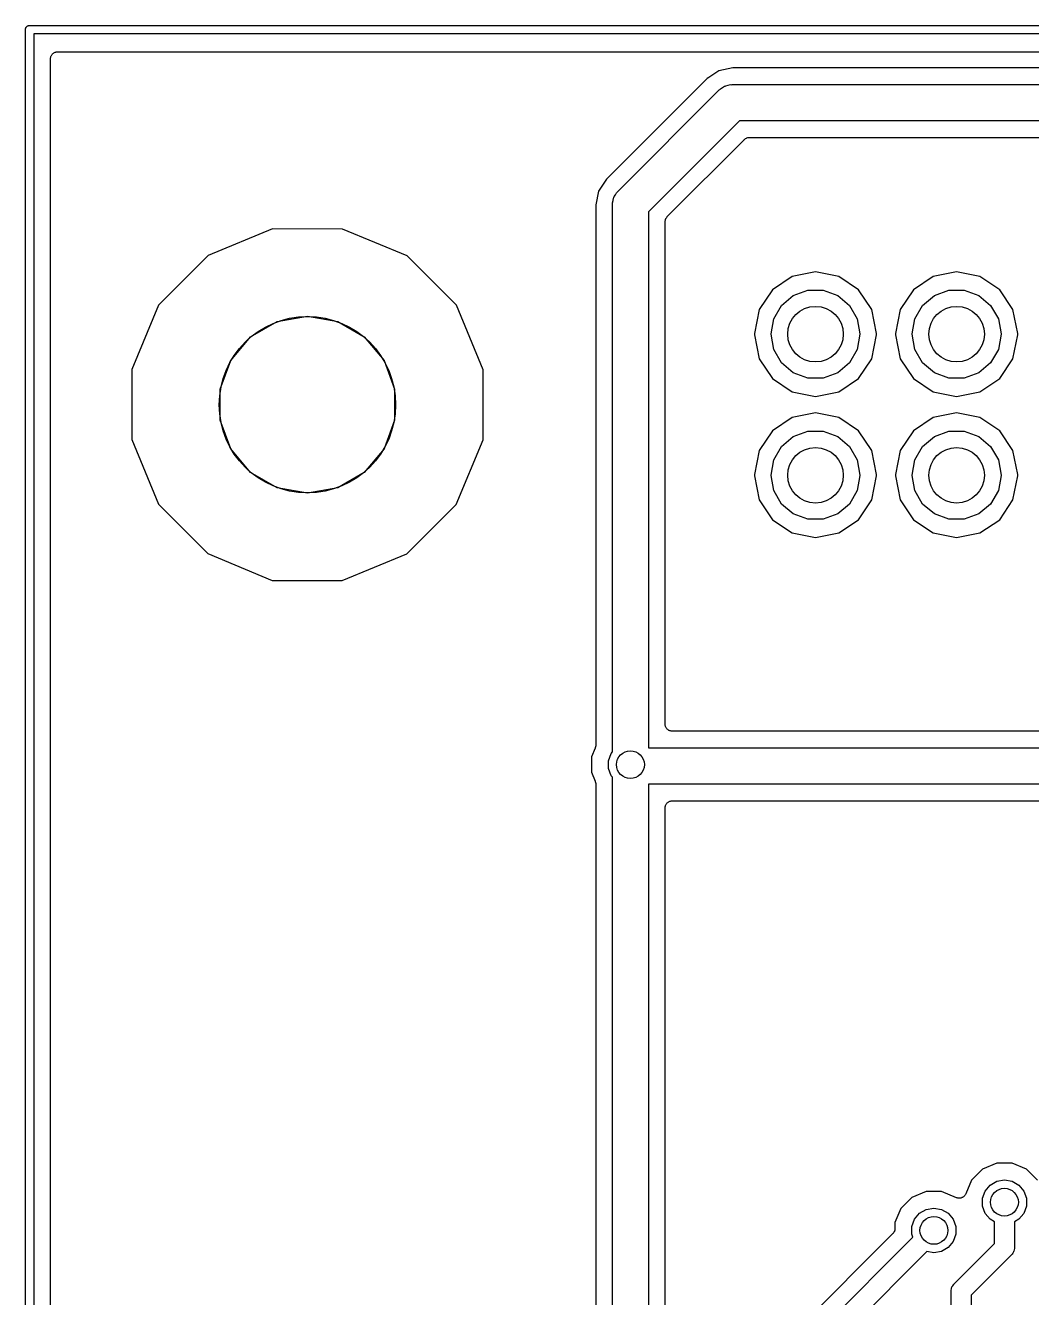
# Model space of a CAD drawing. Extents: x 25 to 125, y -125 to -25.
# Drawn here: x 24.93 to 43.03, y -47.82 to -24.93 of the extents above; entities that cross this region are included whole.
import ezdxf

# ---------------------------------------------------------------- set-up
doc = ezdxf.new("R2010")
doc.units = 0
doc.header["$MEASUREMENT"] = 0
doc.layers.add('BLACK', color=7, linetype='CONTINUOUS')

msp = doc.modelspace()

# ---------------------------------------------------------------- linework, layer by layer
at = {"layer": 'Black'}
for p, q in [((24.9393, -24.9575), (24.9425, -24.9518)), ((24.9425, -24.9518), (24.9476, -24.9476)), ((24.9476, -24.9476), (24.9518, -24.9425)), ((24.9518, -24.9425), (24.9575, -24.9393)), ((24.9575, -24.9393), (24.9625, -24.935)), ((24.9625, -24.935), (24.9687, -24.9328)), ((24.9687, -24.9328), (24.9743, -24.9295)), ((24.9743, -24.9295), (24.9808, -24.9284)), ((24.9808, -24.9284), (24.987, -24.9261)), ((24.987, -24.9261), (24.9935, -24.9261)), ((24.9935, -24.9261), (25, -24.925)), ((25, -24.925), (125, -24.925)), ((24.925, -25), (24.9261, -24.9935)), ((24.925, -125), (24.925, -25)), ((24.9261, -24.987), (24.9284, -24.9808)), ((24.9261, -24.9935), (24.9261, -24.987)), ((24.9284, -24.9808), (24.9295, -24.9743)), ((24.9295, -24.9743), (24.9328, -24.9687)), ((24.9328, -24.9687), (24.935, -24.9625)), ((24.935, -24.9625), (24.9393, -24.9575)), ((25.075, -25.075), (25.075, -124.925)), ((124.925, -25.075), (25.075, -25.075)), ((25.4489, -25.4132), (25.4586, -25.4077)), ((25.4586, -25.4077), (25.4695, -25.4057)), ((25.4695, -25.4057), (25.4799, -25.4019)), ((25.4799, -25.4019), (25.4911, -25.4019)), ((25.4911, -25.4019), (25.502, -25.4)), ((25.502, -25.4), (53.461, -25.4)), ((25.375, -25.527), (25.3769, -25.5161)), ((25.375, -32.4014), (25.375, -25.527)), ((25.3769, -25.5049), (25.3807, -25.4945)), ((25.3769, -25.5161), (25.3769, -25.5049)), ((25.3807, -25.4945), (25.3827, -25.4836)), ((25.3827, -25.4836), (25.3882, -25.4739)), ((25.3882, -25.4739), (25.392, -25.4635)), ((25.392, -25.4635), (25.3992, -25.455)), ((25.3992, -25.455), (25.4047, -25.4454)), ((25.4047, -25.4454), (25.4132, -25.4382)), ((25.4132, -25.4382), (25.4204, -25.4297)), ((25.4204, -25.4297), (25.43, -25.4242)), ((25.43, -25.4242), (25.4385, -25.417)), ((25.4385, -25.417), (25.4489, -25.4132)), ((37.2251, -25.8592), (37.192, -25.8813)), ((37.4046, -25.7393), (37.2251, -25.8592)), ((37.6553, -25.6894), (37.4046, -25.7393)), ((53.3754, -25.6894), (37.6553, -25.6894)), ((37.192, -25.8813), (35.3809, -27.6924)), ((35.5842, -27.9134), (37.413, -26.0846)), ((37.413, -26.0846), (37.4247, -26.0764)), ((37.4247, -26.0764), (37.4339, -26.0654)), ((37.4339, -26.0654), (37.4707, -26.0442)), ((37.4707, -26.0442), (37.5054, -26.0198)), ((37.5054, -26.0198), (37.5193, -26.0161)), ((37.5193, -26.0161), (37.5316, -26.009)), ((37.5316, -26.009), (37.5735, -26.0016)), ((37.5735, -26.0016), (37.6145, -25.9906)), ((37.6145, -25.9906), (37.6287, -25.9919)), ((37.6287, -25.9919), (37.6428, -25.9894)), ((37.6428, -25.9894), (53.4931, -25.9894)), ((37.7774, -26.6394), (36.139, -28.2778)), ((53.4931, -26.6394), (37.7774, -26.6394)), ((36.4762, -28.3649), (37.8645, -26.9766)), ((37.8645, -26.9766), (37.8691, -26.9734)), ((37.8691, -26.9734), (37.8727, -26.9691)), ((37.8727, -26.9691), (37.887, -26.9608)), ((37.887, -26.9608), (37.9006, -26.9513)), ((37.9006, -26.9513), (37.906, -26.9499)), ((37.906, -26.9499), (37.9109, -26.9471)), ((37.9109, -26.9471), (37.9272, -26.9442)), ((37.9272, -26.9442), (37.9432, -26.9399)), ((37.9432, -26.9399), (37.9488, -26.9404)), ((37.9488, -26.9404), (37.9543, -26.9394)), ((37.9543, -26.9394), (53.3755, -26.9394)), ((35.3809, -27.6924), (35.2389, -27.905)), ((35.2389, -27.905), (35.189, -28.1557)), ((35.565, -27.9343), (35.576, -27.9251)), ((35.576, -27.9251), (35.5842, -27.9134)), ((35.189, -28.1557), (35.189, -37.8815)), ((35.489, -28.1432), (35.4915, -28.1291)), ((35.489, -37.9991), (35.489, -28.1432)), ((35.4902, -28.1149), (35.5012, -28.0739)), ((35.4915, -28.1291), (35.4902, -28.1149)), ((35.5012, -28.0739), (35.5086, -28.032)), ((35.5086, -28.032), (35.5157, -28.0197)), ((35.5157, -28.0197), (35.5194, -28.0058)), ((35.5194, -28.0058), (35.5438, -27.9711)), ((35.5438, -27.9711), (35.565, -27.9343)), ((36.139, -28.2778), (36.139, -37.9274)), ((36.4604, -28.3874), (36.4687, -28.3731)), ((36.4687, -28.3731), (36.473, -28.3695)), ((36.473, -28.3695), (36.4762, -28.3649)), ((29.3737, -28.5872), (28.211, -29.0676)), ((30.6318, -28.5882), (29.3737, -28.5872)), ((31.7936, -29.0707), (30.6318, -28.5882)), ((36.439, -28.4547), (36.44, -28.4492)), ((36.439, -30.456), (36.439, -28.4547)), ((36.4395, -28.4436), (36.4438, -28.4276)), ((36.44, -28.4492), (36.4395, -28.4436)), ((36.4438, -28.4276), (36.4467, -28.4113)), ((36.4467, -28.4113), (36.4495, -28.4064)), ((36.4495, -28.4064), (36.4509, -28.401)), ((36.4509, -28.401), (36.4604, -28.3874)), ((28.211, -29.0676), (27.3207, -29.9564)), ((32.6824, -29.961), (31.7936, -29.0707)), ((38.724, -29.442), (38.3679, -29.6799)), ((39.144, -29.3584), (38.724, -29.442)), ((39.564, -29.442), (39.144, -29.3584)), ((39.9201, -29.6799), (39.564, -29.442)), ((41.264, -29.442), (40.9079, -29.6799)), ((41.684, -29.3584), (41.264, -29.442)), ((42.104, -29.442), (41.684, -29.3584)), ((42.4601, -29.6799), (42.104, -29.442)), ((38.3679, -29.6799), (38.13, -30.036)), ((38.744, -29.7841), (39.0051, -29.6891)), ((39.0051, -29.6891), (39.2829, -29.6891)), ((39.2829, -29.6891), (39.544, -29.7841)), ((40.158, -30.036), (39.9201, -29.6799)), ((40.9079, -29.6799), (40.67, -30.036)), ((41.284, -29.7841), (41.5451, -29.6891)), ((41.5451, -29.6891), (41.8229, -29.6891)), ((41.8229, -29.6891), (42.084, -29.7841)), ((42.698, -30.036), (42.4601, -29.6799)), ((27.3207, -29.9564), (26.8382, -31.1182)), ((33.1628, -31.1237), (32.6824, -29.961)), ((38.3922, -30.2033), (38.5312, -29.9627)), ((38.5312, -29.9627), (38.744, -29.7841)), ((39.544, -29.7841), (39.7568, -29.9627)), ((39.7568, -29.9627), (39.8958, -30.2033)), ((40.9322, -30.2033), (41.0712, -29.9627)), ((41.0712, -29.9627), (41.284, -29.7841)), ((42.084, -29.7841), (42.2968, -29.9627)), ((42.2968, -29.9627), (42.4358, -30.2033)), ((29.455, -30.2525), (30, -30.1564)), ((30, -30.1564), (30.545, -30.2525)), ((38.13, -30.036), (38.044, -30.4685)), ((38.344, -30.4769), (38.3922, -30.2033)), ((39.8958, -30.2033), (39.944, -30.4769)), ((40.244, -30.4685), (40.158, -30.036)), ((40.67, -30.036), (40.584, -30.4685)), ((40.884, -30.4769), (40.9322, -30.2033)), ((42.4358, -30.2033), (42.484, -30.4769)), ((42.784, -30.4685), (42.698, -30.036)), ((28.9757, -30.5293), (29.455, -30.2525)), ((30.545, -30.2525), (31.0243, -30.5293)), ((28.6199, -30.9532), (28.9757, -30.5293)), ((31.0243, -30.5293), (31.3801, -30.9532)), ((36.439, -32.996), (36.439, -30.456)), ((38.044, -30.4685), (38.044, -30.4915)), ((38.044, -30.4915), (38.13, -30.924)), ((38.344, -30.4831), (38.344, -30.4769)), ((38.3922, -30.7567), (38.344, -30.4831)), ((39.944, -30.4831), (39.8958, -30.7567)), ((39.944, -30.4769), (39.944, -30.4831)), ((40.158, -30.924), (40.244, -30.4915)), ((40.244, -30.4915), (40.244, -30.4685)), ((40.584, -30.4685), (40.584, -30.4915)), ((40.584, -30.4915), (40.67, -30.924)), ((40.884, -30.4831), (40.884, -30.4769)), ((40.9322, -30.7567), (40.884, -30.4831)), ((42.484, -30.4831), (42.4358, -30.7567)), ((42.484, -30.4769), (42.484, -30.4831)), ((42.698, -30.924), (42.784, -30.4915)), ((42.784, -30.4915), (42.784, -30.4685)), ((38.5312, -30.9973), (38.3922, -30.7567)), ((39.8958, -30.7567), (39.7568, -30.9973)), ((41.0712, -30.9973), (40.9322, -30.7567)), ((42.4358, -30.7567), (42.2968, -30.9973)), ((26.8382, -31.1182), (26.8372, -32.3763)), ((28.4306, -31.4733), (28.6199, -30.9532)), ((31.3801, -30.9532), (31.5694, -31.4733)), ((33.1617, -32.3818), (33.1628, -31.1237)), ((38.13, -30.924), (38.3679, -31.2801)), ((38.744, -31.1759), (38.5312, -30.9973)), ((39.7568, -30.9973), (39.544, -31.1759)), ((39.9201, -31.2801), (40.158, -30.924)), ((40.67, -30.924), (40.9079, -31.2801)), ((41.284, -31.1759), (41.0712, -30.9973)), ((42.2968, -30.9973), (42.084, -31.1759)), ((42.4601, -31.2801), (42.698, -30.924)), ((38.3679, -31.2801), (38.724, -31.518)), ((39.0051, -31.2709), (38.744, -31.1759)), ((39.2829, -31.2709), (39.0051, -31.2709)), ((39.544, -31.1759), (39.2829, -31.2709)), ((39.564, -31.518), (39.9201, -31.2801)), ((40.9079, -31.2801), (41.264, -31.518)), ((41.5451, -31.2709), (41.284, -31.1759)), ((41.8229, -31.2709), (41.5451, -31.2709)), ((42.084, -31.1759), (41.8229, -31.2709)), ((42.104, -31.518), (42.4601, -31.2801)), ((28.4306, -32.0267), (28.4306, -31.4733)), ((31.5694, -31.4733), (31.5694, -32.0267)), ((38.724, -31.518), (39.144, -31.6015)), ((39.144, -31.6015), (39.564, -31.518)), ((41.264, -31.518), (41.684, -31.6015)), ((41.684, -31.6015), (42.104, -31.518)), ((28.6199, -32.5468), (28.4306, -32.0267)), ((31.5694, -32.0267), (31.3801, -32.5468)), ((38.724, -31.982), (38.3679, -32.2199)), ((39.144, -31.8984), (38.724, -31.982)), ((39.564, -31.982), (39.144, -31.8984)), ((39.9201, -32.2199), (39.564, -31.982)), ((41.264, -31.982), (40.9079, -32.2199)), ((41.684, -31.8984), (41.264, -31.982)), ((42.104, -31.982), (41.684, -31.8984)), ((42.4601, -32.2199), (42.104, -31.982)), ((38.3679, -32.2199), (38.13, -32.576)), ((38.744, -32.3241), (39.0051, -32.2291)), ((39.0051, -32.2291), (39.2829, -32.2291)), ((39.2829, -32.2291), (39.544, -32.3241)), ((40.158, -32.576), (39.9201, -32.2199)), ((40.9079, -32.2199), (40.67, -32.576)), ((41.284, -32.3241), (41.5451, -32.2291)), ((41.5451, -32.2291), (41.8229, -32.2291)), ((41.8229, -32.2291), (42.084, -32.3241)), ((42.698, -32.576), (42.4601, -32.2199)), ((25.375, -115.363), (25.375, -32.4014)), ((26.8372, -32.3763), (27.3176, -33.539)), ((32.6793, -33.5436), (33.1617, -32.3818)), ((38.3922, -32.7433), (38.5312, -32.5027)), ((38.5312, -32.5027), (38.744, -32.3241)), ((39.544, -32.3241), (39.7568, -32.5027)), ((39.7568, -32.5027), (39.8958, -32.7433)), ((40.9322, -32.7433), (41.0712, -32.5027)), ((41.0712, -32.5027), (41.284, -32.3241)), ((42.084, -32.3241), (42.2968, -32.5027)), ((42.2968, -32.5027), (42.4358, -32.7433)), ((28.9757, -32.9707), (28.6199, -32.5468)), ((31.3801, -32.5468), (31.0243, -32.9707)), ((38.13, -32.576), (38.044, -33.0085)), ((40.244, -33.0085), (40.158, -32.576)), ((40.67, -32.576), (40.584, -33.0085)), ((42.784, -33.0085), (42.698, -32.576)), ((38.344, -33.0169), (38.3922, -32.7433)), ((39.8958, -32.7433), (39.944, -33.0169)), ((40.884, -33.0169), (40.9322, -32.7433)), ((42.4358, -32.7433), (42.484, -33.0169)), ((29.455, -33.2475), (28.9757, -32.9707)), ((31.0243, -32.9707), (30.545, -33.2475)), ((36.439, -37.5004), (36.439, -32.996)), ((38.044, -33.0085), (38.044, -33.0315)), ((38.044, -33.0315), (38.13, -33.464)), ((38.344, -33.0231), (38.344, -33.0169)), ((38.3922, -33.2967), (38.344, -33.0231)), ((39.944, -33.0231), (39.8958, -33.2967)), ((39.944, -33.0169), (39.944, -33.0231)), ((40.158, -33.464), (40.244, -33.0315)), ((40.244, -33.0315), (40.244, -33.0085)), ((40.584, -33.0085), (40.584, -33.0315)), ((40.584, -33.0315), (40.67, -33.464)), ((40.884, -33.0231), (40.884, -33.0169)), ((40.9322, -33.2967), (40.884, -33.0231)), ((42.484, -33.0231), (42.4358, -33.2967)), ((42.484, -33.0169), (42.484, -33.0231)), ((42.698, -33.464), (42.784, -33.0315)), ((42.784, -33.0315), (42.784, -33.0085)), ((30, -33.3436), (29.455, -33.2475)), ((30.545, -33.2475), (30, -33.3436)), ((38.5312, -33.5373), (38.3922, -33.2967)), ((39.8958, -33.2967), (39.7568, -33.5373)), ((41.0712, -33.5373), (40.9322, -33.2967)), ((42.4358, -33.2967), (42.2968, -33.5373)), ((27.3176, -33.539), (28.2064, -34.4293)), ((31.789, -34.4324), (32.6793, -33.5436)), ((38.13, -33.464), (38.3679, -33.8201)), ((38.744, -33.7159), (38.5312, -33.5373)), ((39.7568, -33.5373), (39.544, -33.7159)), ((39.9201, -33.8201), (40.158, -33.464)), ((40.67, -33.464), (40.9079, -33.8201)), ((41.284, -33.7159), (41.0712, -33.5373)), ((42.2968, -33.5373), (42.084, -33.7159)), ((42.4601, -33.8201), (42.698, -33.464)), ((38.3679, -33.8201), (38.724, -34.058)), ((39.0051, -33.8109), (38.744, -33.7159)), ((39.2829, -33.8109), (39.0051, -33.8109)), ((39.544, -33.7159), (39.2829, -33.8109)), ((39.564, -34.058), (39.9201, -33.8201)), ((40.9079, -33.8201), (41.264, -34.058)), ((41.5451, -33.8109), (41.284, -33.7159)), ((41.8229, -33.8109), (41.5451, -33.8109)), ((42.084, -33.7159), (41.8229, -33.8109)), ((42.104, -34.058), (42.4601, -33.8201)), ((38.724, -34.058), (39.144, -34.1415)), ((39.144, -34.1415), (39.564, -34.058)), ((41.264, -34.058), (41.684, -34.1415)), ((41.684, -34.1415), (42.104, -34.058)), ((28.2064, -34.4293), (29.3682, -34.9117)), ((30.6263, -34.9128), (31.789, -34.4324)), ((29.3682, -34.9117), (30.6263, -34.9128)), ((36.4409, -37.5113), (36.439, -37.5004)), ((36.4409, -37.5225), (36.4409, -37.5113)), ((36.4447, -37.5329), (36.4409, -37.5225)), ((36.4467, -37.5438), (36.4447, -37.5329)), ((36.4522, -37.5535), (36.4467, -37.5438)), ((36.456, -37.5639), (36.4522, -37.5535)), ((36.4632, -37.5724), (36.456, -37.5639)), ((36.4687, -37.582), (36.4632, -37.5724)), ((36.4772, -37.5892), (36.4687, -37.582)), ((36.4844, -37.5977), (36.4772, -37.5892)), ((36.494, -37.6032), (36.4844, -37.5977)), ((36.5025, -37.6104), (36.494, -37.6032)), ((36.5129, -37.6142), (36.5025, -37.6104)), ((36.5226, -37.6197), (36.5129, -37.6142)), ((36.5335, -37.6217), (36.5226, -37.6197)), ((36.5439, -37.6255), (36.5335, -37.6217)), ((36.5551, -37.6255), (36.5439, -37.6255)), ((36.566, -37.6274), (36.5551, -37.6255)), ((53.985, -37.6274), (36.566, -37.6274)), ((35.1793, -37.9302), (35.1141, -38.0872)), ((35.1799, -37.9274), (35.1793, -37.9302)), ((35.1813, -37.9249), (35.1799, -37.9274)), ((35.1847, -37.906), (35.1813, -37.9249)), ((35.1889, -37.8872), (35.1847, -37.906)), ((35.189, -37.8815), (35.1885, -37.8843)), ((35.1885, -37.8843), (35.1889, -37.8872)), ((35.4663, -38.0262), (35.489, -37.9991)), ((36.139, -37.9274), (54.1027, -37.9274)), ((35.1141, -38.0872), (35.1139, -38.3656)), ((35.4186, -38.1573), (35.4663, -38.0262)), ((35.4186, -38.2967), (35.4186, -38.1573)), ((35.1139, -38.3656), (35.1794, -38.5241)), ((35.4663, -38.4278), (35.4186, -38.2967)), ((35.489, -38.4549), (35.4663, -38.4278)), ((35.489, -50.0455), (35.489, -38.4549)), ((35.1794, -38.5241), (35.18, -38.5268)), ((35.18, -38.5268), (35.1813, -38.5292)), ((35.1813, -38.5292), (35.1847, -38.5483)), ((35.1847, -38.5483), (35.1889, -38.5672)), ((35.1889, -38.5672), (35.1885, -38.5699)), ((35.1885, -38.5699), (35.189, -38.5726)), ((35.189, -38.5726), (35.189, -49.86)), ((54.1027, -38.5774), (36.139, -38.5774)), ((36.139, -38.5774), (36.139, -50.0476)), ((36.4687, -38.9228), (36.4772, -38.9156)), ((36.4772, -38.9156), (36.4844, -38.9071)), ((36.4844, -38.9071), (36.494, -38.9016)), ((36.494, -38.9016), (36.5025, -38.8944)), ((36.5025, -38.8944), (36.5129, -38.8906)), ((36.5129, -38.8906), (36.5226, -38.8851)), ((36.5226, -38.8851), (36.5335, -38.8831)), ((36.5335, -38.8831), (36.5439, -38.8793)), ((36.5439, -38.8793), (36.5551, -38.8793)), ((36.5551, -38.8793), (36.566, -38.8774)), ((36.566, -38.8774), (53.9851, -38.8774)), ((36.439, -39.0044), (36.4409, -38.9935)), ((36.439, -49.9079), (36.439, -39.0044)), ((36.4409, -38.9823), (36.4447, -38.9719)), ((36.4409, -38.9935), (36.4409, -38.9823)), ((36.4447, -38.9719), (36.4467, -38.961)), ((36.4467, -38.961), (36.4522, -38.9513)), ((36.4522, -38.9513), (36.456, -38.9409)), ((36.456, -38.9409), (36.4632, -38.9324)), ((36.4632, -38.9324), (36.4687, -38.9228)), ((42.149, -45.5072), (41.9519, -45.704)), ((42.4064, -45.4009), (42.149, -45.5072)), ((42.6848, -45.4011), (42.4064, -45.4009)), ((42.942, -45.5079), (42.6848, -45.4011)), ((43.1388, -45.705), (42.942, -45.5079)), ((41.9519, -45.704), (41.849, -45.9519)), ((42.2869, -45.7934), (42.4077, -45.7237)), ((42.4077, -45.7237), (42.545, -45.6995)), ((42.545, -45.6995), (42.6823, -45.7237)), ((42.6823, -45.7237), (42.8031, -45.7934)), ((41.1364, -45.9089), (40.879, -46.0152)), ((41.4149, -45.9091), (41.1364, -45.9089)), ((41.683, -46.0205), (41.4149, -45.9091)), ((41.799, -46.0091), (41.7902, -46.0159)), ((41.8089, -46.004), (41.799, -46.0091)), ((41.8164, -45.9958), (41.8089, -46.004)), ((41.8252, -45.989), (41.8164, -45.9958)), ((41.8312, -45.9797), (41.8252, -45.989)), ((41.8387, -45.9715), (41.8312, -45.9797)), ((41.843, -45.9612), (41.8387, -45.9715)), ((41.849, -45.9519), (41.843, -45.9612)), ((42.1496, -46.0313), (42.1973, -45.9002)), ((42.1973, -45.9002), (42.2869, -45.7934)), ((42.8031, -45.7934), (42.8927, -45.9002)), ((42.8927, -45.9002), (42.9404, -46.0313)), ((40.6819, -46.212), (40.5751, -46.4691)), ((40.879, -46.0152), (40.6819, -46.212)), ((41.0169, -46.3014), (41.1377, -46.2317)), ((41.1377, -46.2317), (41.275, -46.2075)), ((41.275, -46.2075), (41.4123, -46.2317)), ((41.4123, -46.2317), (41.5331, -46.3014)), ((41.6938, -46.0229), (41.683, -46.0205)), ((41.7041, -46.0271), (41.6938, -46.0229)), ((41.7152, -46.0276), (41.7041, -46.0271)), ((41.726, -46.03), (41.7152, -46.0276)), ((41.7371, -46.0286), (41.726, -46.03)), ((41.7481, -46.0291), (41.7371, -46.0286)), ((41.7587, -46.0258), (41.7481, -46.0291)), ((41.7698, -46.0243), (41.7587, -46.0258)), ((41.7796, -46.0192), (41.7698, -46.0243)), ((41.7902, -46.0159), (41.7796, -46.0192)), ((42.1496, -46.1707), (42.1496, -46.0313)), ((42.1973, -46.3018), (42.1496, -46.1707)), ((42.9404, -46.1707), (42.8927, -46.3018)), ((42.9404, -46.0313), (42.9404, -46.1707)), ((40.5751, -46.4691), (40.575, -46.5777)), ((40.8796, -46.5393), (40.9273, -46.4082)), ((40.9273, -46.4082), (41.0169, -46.3014)), ((41.5331, -46.3014), (41.6227, -46.4082)), ((41.6227, -46.4082), (41.6704, -46.5393)), ((42.2869, -46.4086), (42.1973, -46.3018)), ((42.365, -46.4537), (42.2869, -46.4086)), ((42.365, -46.8461), (42.365, -46.4537)), ((42.8031, -46.4086), (42.725, -46.4537)), ((42.725, -46.4537), (42.725, -46.9207)), ((42.8927, -46.3018), (42.8031, -46.4086)), ((40.5378, -46.6673), (38.7854, -48.4197)), ((40.541, -46.6628), (40.5378, -46.6673)), ((40.5452, -46.6593), (40.541, -46.6628)), ((40.5536, -46.6448), (40.5452, -46.6593)), ((40.5631, -46.6312), (40.5536, -46.6448)), ((40.5646, -46.6259), (40.5631, -46.6312)), ((40.5673, -46.6211), (40.5646, -46.6259)), ((40.5702, -46.6047), (40.5673, -46.6211)), ((40.5745, -46.5886), (40.5702, -46.6047)), ((40.575, -46.5777), (40.5741, -46.5831)), ((40.5741, -46.5831), (40.5745, -46.5886)), ((40.8796, -46.6787), (40.8796, -46.5393)), ((40.8986, -46.7309), (40.8796, -46.6787)), ((41.6704, -46.6787), (41.6227, -46.8098)), ((41.6704, -46.5393), (41.6704, -46.6787)), ((38.9887, -48.6407), (40.8986, -46.7309)), ((41.5331, -46.9166), (41.4123, -46.9863)), ((41.6227, -46.8098), (41.5331, -46.9166)), ((41.6367, -47.5744), (42.365, -46.8461)), ((42.725, -46.9207), (42.7236, -46.9285)), ((42.7236, -46.9285), (42.7243, -46.9364)), ((41.1501, -46.9885), (39.296, -48.8426)), ((41.275, -47.0105), (41.1501, -46.9885)), ((41.4123, -46.9863), (41.275, -47.0105)), ((42.6723, -47.048), (41.944, -47.7762)), ((42.6768, -47.0415), (42.6723, -47.048)), ((42.6829, -47.0364), (42.6768, -47.0415)), ((42.6946, -47.016), (42.6829, -47.0364)), ((42.7081, -46.9968), (42.6946, -47.016)), ((42.7102, -46.9891), (42.7081, -46.9968)), ((42.7141, -46.9823), (42.7102, -46.9891)), ((42.7182, -46.9591), (42.7141, -46.9823)), ((42.7243, -46.9364), (42.7182, -46.9591)), ((41.6009, -47.6256), (41.6144, -47.6063)), ((41.6144, -47.6063), (41.6261, -47.586)), ((41.6261, -47.586), (41.6322, -47.5809)), ((41.6322, -47.5809), (41.6367, -47.5744)), ((41.584, -47.7017), (41.5854, -47.6939)), ((41.584, -88.5), (41.584, -47.7017)), ((41.5847, -47.686), (41.5908, -47.6633)), ((41.5854, -47.6939), (41.5847, -47.686)), ((41.5908, -47.6633), (41.5949, -47.6401)), ((41.5949, -47.6401), (41.5988, -47.6333)), ((41.5988, -47.6333), (41.6009, -47.6256)), ((41.944, -47.7762), (41.944, -88.4254))]:
    msp.add_line(p, q, dxfattribs=at)
for centre, radius in [((39.144, -30.48), 0.5), ((39.144, -30.48), 0.5), ((41.684, -30.48), 0.5), ((41.684, -30.48), 0.5), ((30, -31.75), 1.5875), ((30, -31.75), 1.5875), ((39.144, -33.02), 0.5), ((39.144, -33.02), 0.5), ((41.684, -33.02), 0.5), ((41.684, -33.02), 0.5), ((35.814, -38.227), 0.25), ((42.545, -46.101), 0.25), ((41.275, -46.609), 0.25)]:
    msp.add_circle(centre, radius, dxfattribs=at)

doc.saveas('drawing.dxf')
